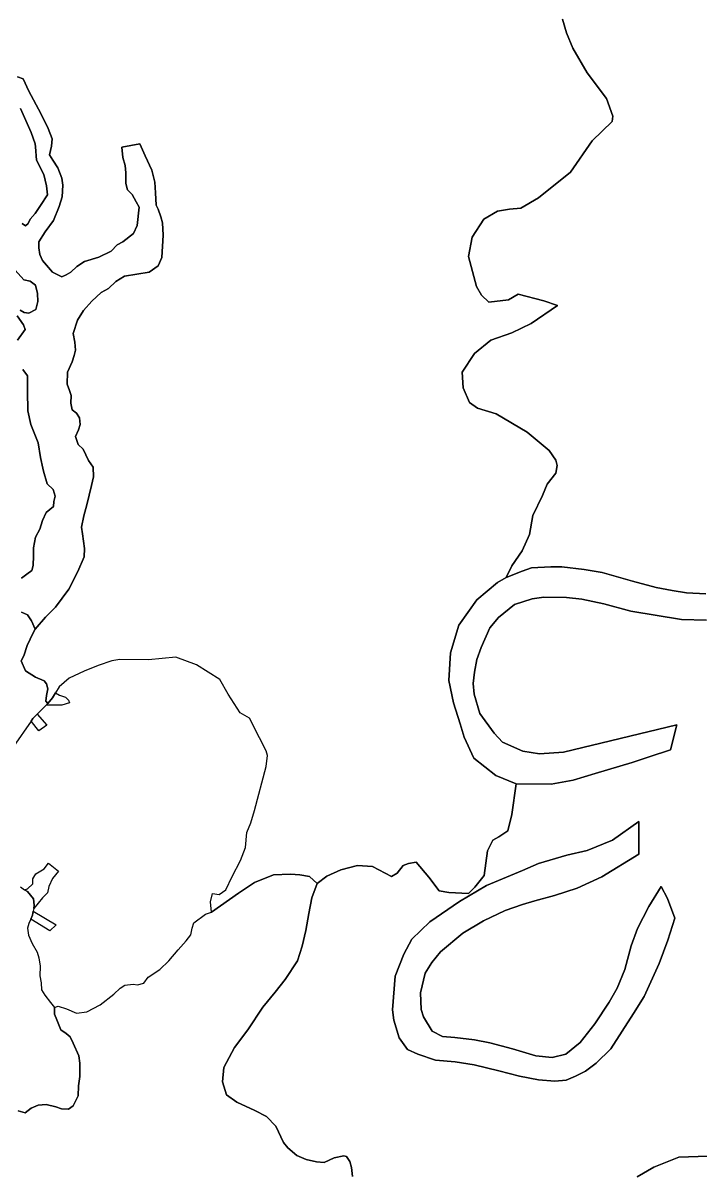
# Model space of a CAD drawing. Header units: inches. Extents: x 288635 to 1232953, y 676945 to 1655780.
# Drawn here: x 397102 to 415552, y 973042 to 1004372 of the extents above; entities that cross this region are included whole.
import ezdxf

# ---------------------------------------------------------------- set-up
doc = ezdxf.new("R2010")
doc.units = ezdxf.units.IN
doc.header["$MEASUREMENT"] = 0
doc.layers.add('Images', color=7, linetype='Continuous')
picture_1 = doc.add_image_def('image12.jpg', size_in_pixel=(1536, 2752))

msp = doc.modelspace()

# ---------------------------------------------------------------- linework, layer by layer
at = {"color": 1}
for points in [[(411806.2558, 1004477.317), (411913.5456, 1004101.8026), (412087.8915, 1003686.0546), (412476.8171, 1003015.4933), (412999.855, 1002318.1095), (413174.2009, 1001835.3053), (413160.7897, 1001687.7818), (412610.9294, 1001164.744), (412020.8354, 1000306.4254), (411149.1057, 999609.0416), (410666.3015, 999327.4059), (410357.8433, 999300.5834), (410035.9738, 999246.9385), (409660.4595, 999032.3589), (409338.59, 998536.1435), (409244.7115, 998013.1057), (409459.2911, 997195.0208), (409593.4034, 996953.6187), (409794.5718, 996765.8616), (410331.0208, 996832.9177), (410599.2454, 996980.4412), (411296.6292, 996806.0952), (411672.1435, 996671.983), (410947.9373, 996189.1788), (410424.8994, 995934.3655), (409848.2167, 995733.1971), (409405.6462, 995371.094), (409070.3655, 994861.4673), (409097.188, 994432.3081), (409271.5339, 994029.9713), (409486.1135, 993882.4478), (409995.7402, 993721.5131), (410840.6474, 993225.2977), (411444.1527, 992729.0823), (411618.8813, 992466.5016), (411656.9814, 992314.1013), (411618.8813, 992110.9009), (411390.2808, 991806.1003), (411263.2806, 991501.2997), (410996.5801, 990955.1986), (410907.6799, 990434.4976), (410704.4795, 989989.9967), (410425.0789, 989583.5959), (410272.6786, 989266.0952), (410031.3781, 989126.395), (409472.577, 988656.494), (408977.276, 987970.6926), (408748.6756, 987208.6911), (408710.5755, 986459.3896), (408837.5757, 985849.7884), (409015.3761, 985278.2873), (409127.8964, 984912.9595), (409392.4803, 984344.1042), (409987.7939, 983867.8532), (410543.4201, 983642.9569), (410424.3573, 982809.5178), (410318.5238, 982359.7252), (410067.1691, 982200.9749), (409908.4188, 982108.3705), (409762.8977, 981817.3283), (409670.2933, 981142.6394), (409418.9386, 980825.1388), (409246.9591, 980653.1593), (408704.5622, 980679.6177), (408439.9783, 980732.5345), (408162.1653, 981102.9519), (407818.2063, 981513.0569), (407606.5392, 981473.3693), (407461.0181, 981420.4525), (407302.2677, 981208.7854), (407143.5174, 981116.1811), (406627.5789, 981393.9941), (406217.4739, 981420.4525), (405767.6813, 981301.3898), (405384.0347, 981129.4103), (405119.4509, 980930.9724), (404907.7838, 981116.1811), (404643.1999, 981169.0978), (404391.8453, 981182.327), (403928.8235, 981169.0978), (403412.885, 980957.4307), (402976.3216, 980666.3885), (402235.4868, 980150.45), (402209.0284, 980428.263), (402261.9452, 980653.1593), (402447.1539, 980626.7009), (402632.3626, 980758.9928), (402804.3421, 981116.1811), (403029.2384, 981552.7444), (403161.5303, 981909.9326), (403201.2179, 982320.0376), (403307.0514, 982584.6215), (403412.885, 982915.3513), (403725.8155, 984114.3299), (403763.9156, 984412.7805), (403725.8155, 984546.1308), (403548.0152, 984901.7315), (403274.9646, 985435.1326), (403020.9641, 985581.1829), (402697.1135, 986089.1839), (402462.163, 986489.2347), (401833.5117, 986889.2855), (401268.3606, 987092.4859), (400525.4091, 987022.6357), (399744.3575, 987028.9858), (399522.1071, 986997.2357), (399153.8064, 986870.2354), (398766.4556, 986717.8351), (398360.0548, 986520.9847), (398087.0042, 986286.0343), (397986.3734, 986122.9429), (397902.8539, 985987.5837), (397782.2036, 985835.1834), (397725.0535, 985892.3335), (397744.1035, 986051.0838), (397775.8536, 986235.2342), (397744.1035, 986368.5844), (397680.6034, 986451.1346), (397445.653, 986552.7348), (397166.2524, 986724.1852), (397051.9522, 986990.8857), (397128.1523, 987130.586), (397217.0525, 987409.9865), (397383.0239, 987754.336), (397433.3084, 987858.6639), (397712.709, 988188.8645), (397987.0295, 988453.0251), (398352.7903, 988950.8661), (398596.6308, 989428.387), (398764.2711, 989824.6278), (398774.4311, 990053.2283), (398723.631, 990459.6291), (398698.231, 990637.4294), (398759.1911, 990942.23), (398845.5513, 991247.0307), (398967.4715, 991775.3517), (399023.3516, 992009.0322), (399013.1916, 992273.1927), (398891.2713, 992456.0731), (398743.951, 992765.9537), (398606.7908, 992892.9539), (398561.0707, 993025.0342), (398535.6706, 993106.3144), (398616.9508, 993289.1947), (398657.5909, 993436.515), (398642.3508, 993619.3954), (398561.0707, 993746.3957), (398439.1504, 993832.7558), (398408.6704, 994010.5562), (398413.7504, 994223.9166), (398368.0303, 994361.0769), (398307.0702, 994528.7172), (398317.2302, 994858.9179), (398439.1504, 995143.3984), (398500.1106, 995316.1188), (398535.6706, 995463.4391), (398510.2706, 995676.7995), (398471.4914, 995908.9322), (398582.6166, 996274.0579), (398751.9503, 996543.9334), (398974.2007, 996792.6423), (399228.2013, 997030.7677), (399429.285, 997136.6013), (399632.8382, 997330.6295), (399869.9053, 997474.5631), (400208.5727, 997533.8299), (400538.7733, 997584.63), (400784.3071, 997753.9636), (400885.9073, 997982.5641), (400919.7741, 998592.1653), (400904.2518, 998931.891), (400856.6267, 999090.6413), (400787.8349, 999297.0167), (400729.6265, 999413.4336), (400708.4598, 999741.5176), (400692.5847, 1000037.8515), (400613.2096, 1000360.6438), (400433.2926, 1000752.228), (400290.4173, 1001080.312), (399798.2913, 1000990.3534), (399819.458, 1000704.6029), (399882.9581, 1000492.9358), (399904.1248, 1000291.852), (399904.1248, 1000000.8098), (399946.4582, 999826.1844), (400073.4585, 999699.1842), (400189.8754, 999503.3921), (400269.2506, 999355.2252), (400216.3338, 998857.8075), (400110.5002, 998635.5571), (399824.7497, 998413.3066), (399671.291, 998328.6398), (399501.9574, 998154.0144), (399169.9928, 997993.853), (398778.4087, 997872.1444), (398572.0333, 997739.8525), (398402.6996, 997581.1022), (398280.991, 997512.3104), (398159.2824, 997454.1019), (397905.2819, 997581.1022), (397630.1147, 997903.8945), (397556.0312, 998067.9365), (397534.8645, 998242.5618), (397534.8645, 998406.6038), (397704.1982, 998687.0627), (397937.032, 998993.98), (398085.199, 999374.9808), (398169.8658, 999639.5646), (398191.0325, 999957.0653), (398164.5741, 1000142.274), (398048.1572, 1000428.0245), (397910.5736, 1000634.4), (397821.4358, 1000782.169), (397875.5406, 1001014.5116), (397896.7073, 1001215.5954), (397790.8738, 1001501.3459), (397589.79, 1001903.5134), (397261.706, 1002517.348), (397102.9557, 1002850.7236), (396954.7887, 1002903.6404)], [(415710.953, 988816.5499), (415182.6319, 988852.11), (414796.5511, 988913.0701), (414359.6703, 988994.3502), (413709.4289, 989167.0706), (412886.4673, 989405.8311), (412393.7063, 989487.1112), (411789.1851, 989558.2314), (411489.4645, 989553.1514), (410961.1435, 989527.7513), (410702.0629, 989441.3911), (410272.6786, 989266.0952), (410425.0789, 989583.5959), (410704.4795, 989989.9967), (410907.6799, 990434.4976), (410996.5801, 990955.1986), (411263.2806, 991501.2997), (411390.2808, 991806.1003), (411618.8813, 992110.9009), (411656.9814, 992314.1013), (411618.8813, 992466.5016), (411444.1527, 992729.0823), (410840.6474, 993225.2977), (409995.7402, 993721.5131), (409486.1135, 993882.4478), (409271.5339, 994029.9713), (409097.188, 994432.3081), (409070.3655, 994861.4673), (409405.6462, 995371.094), (409848.2167, 995733.1971), (410424.8994, 995934.3655), (410947.9373, 996189.1788), (411672.1435, 996671.983), (411296.6292, 996806.0952), (410599.2454, 996980.4412), (410331.0208, 996832.9177), (409794.5718, 996765.8616), (409593.4034, 996953.6187), (409459.2911, 997195.0208), (409244.7115, 998013.1057), (409338.59, 998536.1435), (409660.4595, 999032.3589), (410035.9738, 999246.9385), (410357.8433, 999300.5834), (410666.3015, 999327.4059), (411149.1057, 999609.0416), (412020.8354, 1000306.4254), (412610.9294, 1001164.744), (413160.7897, 1001687.7818), (413174.2009, 1001835.3053), (412999.855, 1002318.1095), (412476.8171, 1003015.4933), (412087.8915, 1003686.0546), (411913.5456, 1004101.8026), (411806.2558, 1004477.317)], [(396954.7887, 1002903.6404), (397102.9557, 1002850.7236), (397261.706, 1002517.348), (397589.79, 1001903.5134), (397790.8738, 1001501.3459), (397896.7073, 1001215.5954), (397875.5406, 1001014.5116), (397821.4358, 1000782.169), (397910.5736, 1000634.4), (398048.1572, 1000428.0245), (398164.5741, 1000142.274), (398191.0325, 999957.0653), (398169.8658, 999639.5646), (398085.199, 999374.9808), (397937.032, 998993.98), (397937.032, 998993.98), (397704.1982, 998687.0627), (397534.8645, 998406.6038), (397534.8645, 998242.5618), (397556.0312, 998067.9365), (397630.1147, 997903.8945), (397905.2819, 997581.1022), (398159.2824, 997454.1019), (398280.991, 997512.3104), (398402.6996, 997581.1022), (398572.0333, 997739.8525), (398778.4087, 997872.1444), (399169.9928, 997993.853), (399501.9574, 998154.0144), (399671.291, 998328.6398), (399824.7497, 998413.3066), (400110.5002, 998635.5571), (400216.3338, 998857.8075), (400269.2506, 999355.2252), (400189.8754, 999503.3921), (400073.4585, 999699.1842), (399946.4582, 999826.1844), (399904.1248, 1000000.8098), (399904.1248, 1000291.852), (399882.9581, 1000492.9358), (399819.458, 1000704.6029), (399798.2913, 1000990.3534), (400290.4173, 1001080.312), (400433.2926, 1000752.228), (400613.2096, 1000360.6438), (400692.5847, 1000037.8515), (400708.4598, 999741.5176), (400729.6265, 999413.4336), (400787.8349, 999297.0167), (400856.6267, 999090.6413), (400904.2518, 998931.891), (400919.7741, 998592.1653), (400885.9073, 997982.5641), (400784.3071, 997753.9636), (400538.7733, 997584.63), (400208.5727, 997533.8299), (399869.9053, 997474.5631), (399632.8382, 997330.6295), (399429.285, 997136.6013), (399228.2013, 997030.7677), (398974.2007, 996792.6423), (398751.9503, 996543.9334), (398582.6166, 996274.0579), (398471.4914, 995908.9322), (398510.2706, 995676.7995), (398535.6706, 995463.4391), (398500.1106, 995316.1188), (398439.1504, 995143.3984), (398317.2302, 994858.9179), (398307.0702, 994528.7172), (398368.0303, 994361.0769), (398413.7504, 994223.9166), (398408.6704, 994010.5562), (398439.1504, 993832.7558), (398561.0707, 993746.3957), (398642.3508, 993619.3954), (398657.5909, 993436.515), (398616.9508, 993289.1947), (398535.6706, 993106.3144), (398561.0707, 993025.0342), (398606.7908, 992892.9539), (398743.951, 992765.9537), (398891.2713, 992456.0731), (399013.1916, 992273.1927), (399023.3516, 992009.0322), (398967.4715, 991775.3517), (398845.5513, 991247.0307), (398759.1911, 990942.23), (398698.231, 990637.4294), (398723.631, 990459.6291), (398774.4311, 990053.2283), (398764.2711, 989824.6278), (398596.6308, 989428.387), (398352.7903, 988950.8661), (397987.0295, 988453.0251), (397712.709, 988188.8645), (397433.3084, 987858.6639), (397336.7882, 988087.2643), (397225.028, 988249.8247), (397057.3877, 988320.9448)], [(397034.1639, 1002041.097), (397325.2062, 1001384.929), (397431.0397, 1001083.3034), (397438.6249, 1000998.8426), (397470.8847, 1000639.6308), (397672.4481, 1000242.8158), (397746.5316, 999935.8986), (397772.99, 999692.4814), (397577.198, 999396.1475), (397434.3227, 999184.4804), (397296.7391, 999025.7301), (397243.8223, 998909.3132), (397169.7388, 998845.813), (397079.7803, 998909.3132)], [(397079.7803, 998909.3132), (397169.7388, 998845.813), (397243.8223, 998909.3132), (397296.7391, 999025.7301), (397434.3227, 999184.4804), (397577.198, 999396.1475), (397772.99, 999692.4814), (397746.5316, 999935.8986), (397672.4481, 1000242.8158), (397470.8847, 1000639.6308), (397438.6249, 1000998.8426), (397431.0397, 1001083.3034), (397325.2062, 1001384.929), (397034.1639, 1002041.097)], [(396883.9882, 997639.3106), (397122.1137, 997374.7268), (397296.7391, 997337.685), (397439.6143, 997226.5598), (397497.8228, 997004.3094), (397508.4061, 996787.3506), (397450.1977, 996570.3918), (397259.6973, 996469.85), (397137.9887, 996485.725), (397026.8635, 996549.2251)], [(397026.8635, 996549.2251), (397137.9887, 996485.725), (397259.6973, 996469.85), (397450.1977, 996570.3918), (397508.4061, 996787.3506), (397497.8228, 997004.3094), (397439.6143, 997226.5598), (397296.7391, 997337.685), (397122.1137, 997374.7268), (396883.9882, 997639.3106)], [(396942.1967, 996390.4748), (397111.5304, 996152.3493), (397159.1554, 996025.3491), (396950.7075, 995727.5996)], [(396950.7075, 995727.5996), (397159.1554, 996025.3491), (397111.5304, 996152.3493), (396942.1967, 996390.4748)], [(397092.9477, 994935.118), (397225.028, 994757.3177), (397219.948, 994340.7568), (397235.188, 993807.3558), (397311.3882, 993436.515), (397514.5886, 992933.594), (397575.5487, 992532.2732), (397642.9108, 992243.0125), (397661.9089, 992161.4325), (397763.5091, 991821.0718), (397920.9894, 991663.5915), (397976.8695, 991485.7911), (397946.3895, 991338.4708), (397936.2294, 991196.2306), (397733.029, 991033.6702), (397631.4288, 990820.3098), (397560.3087, 990581.5493), (397443.4684, 990363.1089), (397387.5883, 990073.5483), (397387.5883, 989860.1879), (397382.5083, 989590.9473), (397346.9483, 989458.8671), (397209.788, 989352.1869), (397062.4677, 989250.5867)], [(397062.4677, 989250.5867), (397209.788, 989352.1869), (397346.9483, 989458.8671), (397382.5083, 989590.9473), (397387.5883, 989860.1879), (397387.5883, 990073.5483), (397443.4684, 990363.1089), (397560.3087, 990581.5493), (397631.4288, 990820.3098), (397733.029, 991033.6702), (397936.2294, 991196.2306), (397946.3895, 991338.4708), (397976.8695, 991485.7911), (397920.9894, 991663.5915), (397763.5091, 991821.0718), (397661.9089, 992161.4325), (397642.9108, 992243.0125), (397575.5487, 992532.2732), (397514.5886, 992933.594), (397311.3882, 993436.515), (397235.188, 993807.3558), (397219.948, 994340.7568), (397225.028, 994757.3177), (397092.9477, 994935.118)], [(415726.193, 988100.2684), (415045.4716, 988120.5885), (413668.7889, 988344.1089), (412932.1874, 988547.3093), (412332.7462, 988674.3096), (411911.1054, 988725.1097), (411296.4241, 988730.1897), (410981.4635, 988684.4696), (410498.8625, 988532.0693), (410056.9016, 988171.3886), (409823.2212, 987891.988), (409584.4607, 987358.587), (409472.7005, 987028.3863), (409406.6603, 986688.0256), (409371.1003, 986378.145), (409401.5803, 986083.5044), (409548.9006, 985560.2634), (409940.0614, 985026.8623), (410173.7419, 984783.0218), (410722.383, 984534.1013), (411174.5039, 984462.9812), (411829.8252, 984508.7013), (414923.5514, 985255.4628), (414750.831, 984574.7414), (414163.3259, 984381.7445), (413699.2689, 984229.3007), (412698.5069, 983929.5801), (412093.9857, 983746.6997), (411499.6245, 983634.9395), (410543.4201, 983642.9569), (409987.7939, 983867.8532), (409392.4803, 984344.1042), (409127.8964, 984912.9595), (409015.3761, 985278.2873), (408837.5757, 985849.7884), (408710.5755, 986459.3896), (408748.6756, 987208.6911), (408977.276, 987970.6926), (409472.577, 988656.494), (410031.3781, 989126.395), (410272.6786, 989266.0952), (410702.0629, 989441.3911), (410961.1435, 989527.7513), (411489.4645, 989553.1514), (411789.1851, 989558.2314), (412393.7063, 989487.1112), (412886.4673, 989405.8311), (413709.4289, 989167.0706), (414359.6703, 988994.3502), (414796.5511, 988913.0701), (415182.6319, 988852.11), (415710.953, 988816.5499)], [(406084.0344, 972943.9085), (406053.5543, 973187.7489), (406012.9143, 973355.3893), (405916.3941, 973492.5496), (405845.2739, 973507.7896), (405586.1934, 973451.9095), (405308.8037, 973324.9886), (405099.2533, 973350.3886), (404819.8527, 973407.5388), (404565.8522, 973521.839), (404318.2017, 973725.0394), (404197.5515, 973871.0897), (403994.3511, 974321.9406), (403740.3505, 974582.2911), (403422.8499, 974741.0414), (402927.5489, 974975.9919), (402648.1484, 975172.8423), (402540.1981, 975528.443), (402578.9942, 975917.055), (402864.7447, 976463.1561), (403226.6955, 976945.757), (403639.4463, 977555.3582), (403969.6469, 977968.1091), (404249.0475, 978317.3598), (404585.5982, 978819.0108), (404712.5984, 979225.4116), (404814.1986, 979644.5124), (404890.3988, 980114.4134), (404972.9489, 980539.8642), (405119.4509, 980930.9724), (405384.0347, 981129.4103), (405767.6813, 981301.3898), (406217.4739, 981420.4525), (406627.5789, 981393.9941), (407143.5174, 981116.1811), (407302.2677, 981208.7854), (407461.0181, 981420.4525), (407606.5392, 981473.3693), (407818.2063, 981513.0569), (408162.1653, 981102.9519), (408439.9783, 980732.5345), (408704.5622, 980679.6177), (409246.9591, 980653.1593), (409418.9386, 980825.1388), (409670.2933, 981142.6394), (409762.8977, 981817.3283), (409908.4188, 982108.3705), (410067.1691, 982200.9749), (410318.5238, 982359.7252), (410424.3573, 982809.5178), (410543.4201, 983642.9569), (411499.6245, 983634.9395), (412093.9857, 983746.6997), (412698.5069, 983929.5801), (413699.2689, 984229.3007), (414163.3259, 984381.7445), (414750.831, 984574.7414), (414923.5514, 985255.4628), (411829.8252, 984508.7013), (411174.5039, 984462.9812), (410722.383, 984534.1013), (410173.7419, 984783.0218), (409940.0614, 985026.8623), (409548.9006, 985560.2634), (409401.5803, 986083.5044), (409371.1003, 986378.145), (409406.6603, 986688.0256), (409472.7005, 987028.3863), (409584.4607, 987358.587), (409823.2212, 987891.988), (410056.9016, 988171.3886), (410498.8625, 988532.0693), (410981.4635, 988684.4696), (411296.4241, 988730.1897), (411911.1054, 988725.1097), (412332.7462, 988674.3096), (412932.1874, 988547.3093), (413668.7889, 988344.1089), (415045.4716, 988120.5885), (415726.193, 988100.2684)], [(397057.3877, 988320.9448), (397225.028, 988249.8247), (397336.7882, 988087.2643), (397433.3084, 987858.6639), (397383.0239, 987754.336), (397217.0525, 987409.9865), (397128.1523, 987130.586), (397051.9522, 986990.8857), (397166.2524, 986724.1852), (397445.653, 986552.7348), (397680.6034, 986451.1346), (397744.1035, 986368.5844), (397775.8536, 986235.2342), (397744.1035, 986051.0838), (397725.0535, 985892.3335), (397782.2036, 985835.1834), (397735.03, 985788.0978), (397539.6245, 985593.0566), (397492.2265, 985544.9179), (397370.2909, 985421.077), (397321.5508, 985350.7929), (396841.864, 984659.0755)], [(396971.237, 974734.6914), (397161.7374, 974677.5413), (397326.8377, 974804.5416), (397517.3381, 974887.0917), (397733.2385, 974912.4918), (397993.589, 974848.9916), (398152.3394, 974785.4915), (398342.8397, 974779.1415), (398469.84, 974874.3917), (398609.5403, 975141.0922), (398610.2362, 975415.404), (398654.6863, 975669.4045), (398648.3363, 976037.7052), (398622.9362, 976234.5556), (398470.5359, 976577.4563), (398387.9858, 976755.2566), (398280.0356, 976844.1568), (398133.9853, 976945.757), (398026.035, 977218.8076), (397956.1849, 977371.2079), (397962.5349, 977549.0082), (398057.7851, 977587.1083), (398286.3856, 977510.9082), (398559.4361, 977396.6079), (398838.8367, 977434.708), (399200.7874, 977625.2084), (399581.7882, 977917.309), (399746.8885, 978076.0593), (399880.2388, 978158.6094), (400102.4892, 978190.3595), (400223.1394, 978164.9595), (400394.5898, 978209.4095), (400508.89, 978380.8599), (400832.7407, 978584.0603), (401074.0411, 978825.3608), (401334.3917, 979117.4614), (401550.2921, 979371.4619), (401677.2924, 979530.2122), (401709.0424, 979714.3626), (401753.4925, 979860.4129), (402070.9931, 980089.0133), (402235.4868, 980150.45), (402976.3216, 980666.3885), (403412.885, 980957.4307), (403928.8235, 981169.0978), (404391.8453, 981182.327), (404643.1999, 981169.0978), (404907.7838, 981116.1811), (405119.4509, 980930.9724), (404972.9489, 980539.8642), (404890.3988, 980114.4134), (404814.1986, 979644.5124), (404712.5984, 979225.4116), (404585.5982, 978819.0108), (404249.0475, 978317.3598), (404249.0475, 978317.3598), (403969.6469, 977968.1091), (403639.4463, 977555.3582), (403226.6955, 976945.757), (402864.7447, 976463.1561), (402578.9942, 975917.055), (402540.1981, 975528.443), (402648.1484, 975172.8423), (402927.5489, 974975.9919), (403422.8499, 974741.0414), (403740.3505, 974582.2911), (403994.3511, 974321.9406), (404197.5515, 973871.0897), (404318.2017, 973725.0394), (404565.8522, 973521.839), (404819.8527, 973407.5388), (405099.2533, 973350.3886), (405308.8037, 973324.9886), (405586.1934, 973451.9095), (405845.2739, 973507.7896), (405916.3941, 973492.5496), (406012.9143, 973355.3893), (406053.5543, 973187.7489), (406084.0344, 972943.9085)], [(397029.8244, 980833.8279), (397145.5935, 980759.6169), (397227.9447, 980706.8276), (397385.4251, 980508.7072), (397405.7451, 980335.9869), (397392.9518, 980251.231), (397382.1216, 980179.4812), (397365.105, 980066.7463), (397312.2889, 979953.569), (397258.4248, 979838.1459), (397222.8647, 979711.1456), (397253.3448, 979518.1052), (397354.945, 979294.5848), (397492.1053, 979060.9043), (397537.8254, 978903.424), (397568.3054, 978679.9036), (397563.2254, 978410.663), (397599.8438, 978223.8668), (397606.1938, 978033.3664), (397695.094, 977887.3161), (397847.4943, 977690.4657), (397962.5349, 977549.0082), (397956.1849, 977371.2079), (398026.035, 977218.8076), (398133.9853, 976945.757), (398280.0356, 976844.1568), (398387.9858, 976755.2566), (398470.5359, 976577.4563), (398622.9362, 976234.5556), (398648.3363, 976037.7052), (398654.6863, 975669.4045), (398610.2362, 975415.404), (398609.5403, 975141.0922), (398469.84, 974874.3917), (398342.8397, 974779.1415), (398152.3394, 974785.4915), (397993.589, 974848.9916), (397733.2385, 974912.4918), (397517.3381, 974887.0917), (397326.8377, 974804.5416), (397161.7374, 974677.5413), (396971.237, 974734.6914)], [(413840.9142, 972936.0947), (414291.7651, 973202.7953), (414971.2164, 973469.4958), (415764.968, 973501.2459), (416253.919, 973405.9957), (416711.1199, 973253.5954), (417505.1361, 972966.2573)], [(417505.1361, 972966.2573), (416711.1199, 973253.5954), (416253.919, 973405.9957), (415764.968, 973501.2459), (414971.2164, 973469.4958), (414291.7651, 973202.7953), (413840.9142, 972936.0947)]]:
    msp.add_lwpolyline(points, dxfattribs=at)
for points in [[(398155.6435, 985790.7998), (397735.03, 985788.0978), (397782.2036, 985835.1834), (397902.8539, 985987.5837), (397986.3734, 986122.9429), (398096.3768, 986057.5003), (398257.2438, 986002.4669), (398341.9106, 985926.2667), (398367.3106, 985854.2999), (398155.6435, 985790.7998)], [(397750.6715, 985243.8822), (397534.7711, 985091.4819), (397321.5508, 985350.7929), (397370.2909, 985421.077), (397492.2265, 985544.9179), (397750.6715, 985243.8822)], [(411078.6483, 976234.4838), (411525.6892, 976188.7638), (411891.4499, 976280.2039), (412282.6107, 976600.2446), (412689.0115, 977103.1656), (413075.0923, 977692.4468), (413293.5328, 978073.4475), (413501.8132, 978586.5285), (413674.5335, 979231.6898), (413847.2539, 979704.1308), (414157.1345, 980298.492), (414492.4151, 980847.1331), (414665.1355, 980516.9324), (414868.3359, 979983.5313), (414675.2955, 979389.1702), (414436.535, 978749.0889), (414030.1342, 977849.9271), (413740.5736, 977387.6461), (413120.8124, 976422.4442), (412724.5716, 976036.3634), (412435.011, 975817.923), (412160.6905, 975680.7627), (411901.61, 975574.0825), (411591.7293, 975543.6025), (411154.8485, 975579.1625), (410631.6074, 975675.6827), (410072.8063, 975823.003), (409397.165, 975985.5633), (408879.0039, 976066.8435), (408345.6029, 976112.5636), (407863.0019, 976275.1239), (407578.5213, 976407.2042), (407349.9209, 976727.2448), (407207.6806, 977209.8458), (407172.1205, 977489.2464), (407248.3207, 978403.6482), (407482.0011, 979008.1694), (407700.4416, 979409.4902), (408193.2026, 979881.9311), (408995.8442, 980440.7323), (409732.4456, 980872.5331), (410710.3655, 981284.2889), (411152.9958, 981470.6595), (411921.93, 981700.5748), (412475.6511, 981827.575), (413166.5325, 982112.0556), (413882.8139, 982620.0566), (413887.8939, 981731.0548), (412876.9719, 981111.2936), (412201.3306, 980801.413), (411586.6493, 980603.2926), (411053.2483, 980455.9723), (410717.9676, 980359.4521), (410240.4466, 980196.8918), (409656.2455, 979907.3312), (409092.3643, 979577.1305), (408477.6831, 979064.0495), (408244.0027, 978774.4889), (408061.1223, 978490.0084), (407934.122, 977951.5273), (407954.4421, 977499.4064), (408015.4022, 977296.206), (408254.1627, 976910.1252), (408538.6432, 976762.8049), (408873.9239, 976732.3248), (409407.325, 976666.2847), (409823.8858, 976585.0045), (410438.567, 976422.4442), (411078.6483, 976234.4838)], [(409732.4456, 980872.5331), (408995.8442, 980440.7323), (408193.2026, 979881.9311), (407700.4416, 979409.4902), (407482.0011, 979008.1694), (407248.3207, 978403.6482), (407172.1205, 977489.2464), (407207.6806, 977209.8458), (407349.9209, 976727.2448), (407578.5213, 976407.2042), (407863.0019, 976275.1239), (408345.6029, 976112.5636), (408879.0039, 976066.8435), (409397.165, 975985.5633), (410072.8063, 975823.003), (410631.6074, 975675.6827), (411154.8485, 975579.1625), (411591.7293, 975543.6025), (411901.61, 975574.0825), (412160.6905, 975680.7627), (412435.011, 975817.923), (412724.5716, 976036.3634), (413120.8124, 976422.4442), (413740.5736, 977387.6461), (414030.1342, 977849.9271), (414436.535, 978749.0889), (414675.2955, 979389.1702), (414868.3359, 979983.5313), (414665.1355, 980516.9324), (414492.4151, 980847.1331), (414157.1345, 980298.492), (413847.2539, 979704.1308), (413674.5335, 979231.6898), (413501.8132, 978586.5285), (413293.5328, 978073.4475), (413075.0923, 977692.4468), (412689.0115, 977103.1656), (412282.6107, 976600.2446), (411891.4499, 976280.2039), (411525.6892, 976188.7638), (411078.6483, 976234.4838), (410438.567, 976422.4442), (409823.8858, 976585.0045), (409407.325, 976666.2847), (408873.9239, 976732.3248), (408538.6432, 976762.8049), (408254.1627, 976910.1252), (408015.4022, 977296.206), (407954.4421, 977499.4064), (407934.122, 977951.5273), (408061.1223, 978490.0084), (408244.0027, 978774.4889), (408477.6831, 979064.0495), (409092.3643, 979577.1305), (409656.2455, 979907.3312), (410240.4466, 980196.8918), (410717.9676, 980359.4521), (411053.2483, 980455.9723), (411586.6493, 980603.2926), (412201.3306, 980801.413), (412876.9719, 981111.2936), (413887.8939, 981731.0548), (413882.8139, 982620.0566), (413166.5325, 982112.0556), (412475.6511, 981827.575), (411921.93, 981700.5748), (411152.9958, 981470.6595), (410710.3655, 981284.2889), (409732.4456, 980872.5331)], [(397630.4446, 980540.2162), (397392.9518, 980251.231), (397405.7451, 980335.9869), (397385.4251, 980508.7072), (397227.9447, 980706.8276), (397145.5935, 980759.6169), (397224.0438, 980784.0566), (397370.761, 980922.8754), (397366.2841, 981058.3772), (397452.6442, 981190.4575), (397681.2447, 981327.6177), (397793.0049, 981485.098), (398072.4055, 981266.6576), (397904.7651, 981063.4572), (397808.2449, 980845.0168), (397767.6049, 980672.2964), (397630.4446, 980540.2162)], [(398008.2703, 979801.0747), (397833.645, 979635.9744), (397312.2889, 979953.569), (397365.105, 980066.7463), (397382.1216, 980179.4812), (398008.2703, 979801.0747)]]:
    msp.add_lwpolyline(points, close=True, dxfattribs=at)

# ---------------------------------------------------------------- pictures from other files: only their frames are drawn
at = {"layer": 'Images'}
image = msp.add_image(picture_1, insert=(408333.6643, 935188.4303), size_in_units=(32572.1115, 58358.3664), rotation=-15.719588022, dxfattribs=at)
image.dxf.flags = 7

doc.saveas('drawing.dxf')
